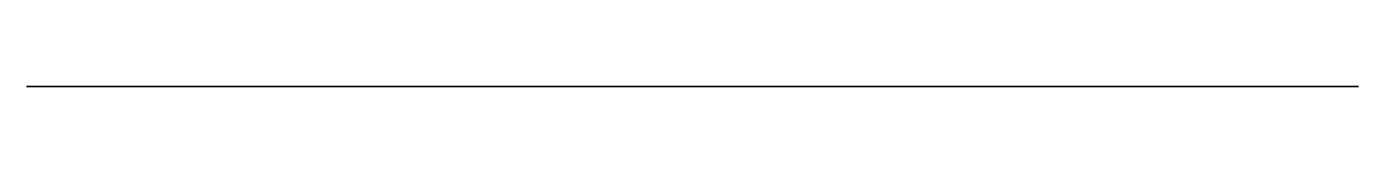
# Model space of a CAD drawing. Header units: millimetres. Extents: x 9.8 to 28.2, y 0 to 0.
import ezdxf

# ---------------------------------------------------------------- set-up
doc = ezdxf.new("R2010")
doc.units = ezdxf.units.MM
doc.layers.get('0').update_dxf_attribs({"color": 194, "true_color": 0x551cb1})

msp = doc.modelspace()

# ---------------------------------------------------------------- linework, layer by layer
at = {"color": 121, "true_color": 0xa6e5e5}
msp.add_polyline3d([(23.306, 0, -59.357), (23.345, 0, -59.189), (23.375, 0, -59.019), (23.396, 0, -58.849), (23.407, 0, -58.677), (23.41, 0, -58.505), (23.403, 0, -58.333), (23.387, 0, -58.162), (23.362, 0, -57.991), (23.328, 0, -57.822), (23.285, 0, -57.655), (23.233, 0, -57.491), (23.173, 0, -57.33), (23.104, 0, -57.173), (23.027, 0, -57.019), (22.942, 0, -56.87), (22.848, 0, -56.724), (22.747, 0, -56.585), (22.639, 0, -56.451), (22.524, 0, -56.323), (22.402, 0, -56.201), (22.274, 0, -56.086), (22.14, 0, -55.979), (22.001, 0, -55.878), (21.856, 0, -55.784), (21.862, 0, -28.01), (21.917, 0, -28.008), (21.972, 0, -28.005), (22.026, 0, -27.999), (22.08, 0, -27.992), (22.133, 0, -27.982), (22.185, 0, -27.97), (22.236, 0, -27.956), (22.287, 0, -27.94), (22.336, 0, -27.922), (22.385, 0, -27.902), (22.432, 0, -27.88), (22.479, 0, -27.857), (22.525, 0, -27.831), (22.569, 0, -27.804), (22.612, 0, -27.776), (22.654, 0, -27.745), (22.695, 0, -27.713), (22.735, 0, -27.68), (22.773, 0, -27.645), (22.81, 0, -27.609), (22.845, 0, -27.571), (22.879, 0, -27.532), (22.911, 0, -27.491), (22.942, 0, -27.45), (22.971, 0, -27.407), (22.999, 0, -27.363), (23.025, 0, -27.317), (23.049, 0, -27.271), (23.071, 0, -27.224), (23.091, 0, -27.175), (23.109, 0, -27.126), (23.126, 0, -27.076), (23.139, 0, -27.031), (23.149, 0, -26.985), (23.158, 0, -26.939), (23.166, 0, -26.893), (23.176, 0, -26.799), (23.182, 0, -26.704), (23.182, 0, -26.319), (23.182, 0, -24.309), (23.621, 0, -24.018), (24.044, 0, -23.708), (24.448, 0, -23.378), (24.836, 0, -23.029), (25.204, 0, -22.663), (25.554, 0, -22.28), (25.884, 0, -21.881), (26.194, 0, -21.466), (26.484, 0, -21.037), (26.753, 0, -20.594), (26.999, 0, -20.138), (27.224, 0, -19.669), (27.426, 0, -19.189), (27.604, 0, -18.698), (27.759, 0, -18.197), (27.889, 0, -17.687), (27.994, 0, -17.171), (28.073, 0, -16.653), (28.126, 0, -16.133), (28.153, 0, -15.613), (28.155, 0, -15.094), (28.131, 0, -14.576), (28.083, 0, -14.06), (28.009, 0, -13.547), (27.91, 0, -13.039), (27.786, 0, -12.536), (27.638, 0, -12.039), (27.466, 0, -11.548), (27.269, 0, -11.066), (27.048, 0, -10.593), (26.803, 0, -10.129), (26.535, 0, -9.677), (26.244, 0, -9.238), (25.933, 0, -8.816), (25.603, 0, -8.411), (25.255, 0, -8.024), (24.889, 0, -7.655), (24.506, 0, -7.305), (24.106, 0, -6.975), (23.692, 0, -6.665), (23.262, 0, -6.375), (22.819, 0, -6.107), (22.363, 0, -5.86), (21.894, 0, -5.635), (21.414, 0, -5.434), (20.923, 0, -5.255), (20.423, 0, -5.101), (19.912, 0, -4.97), (19.792, 0, -4.492), (19.638, 0, -4.023), (19.453, 0, -3.567), (19.236, 0, -3.123), (18.989, 0, -2.696), (18.713, 0, -2.287), (18.409, 0, -1.899), (18.079, 0, -1.532), (17.725, 0, -1.189), (17.347, 0, -0.872), (16.949, 0, -0.581), (16.531, 0, -0.319), (16.531, 0, 3.936), (16.784, 0, 3.986), (17.032, 0, 4.051), (17.275, 0, 4.129), (17.511, 0, 4.222), (17.742, 0, 4.327), (17.965, 0, 4.446), (18.18, 0, 4.577), (18.387, 0, 4.72), (18.586, 0, 4.875), (18.776, 0, 5.042), (18.955, 0, 5.219), (19.125, 0, 5.407), (19.284, 0, 5.606), (19.431, 0, 5.814), (19.567, 0, 6.031), (19.69, 0, 6.258), (19.8, 0, 6.492), (19.895, 0, 6.73), (19.975, 0, 6.972), (20.041, 0, 7.217), (20.092, 0, 7.465), (20.129, 0, 7.715), (20.15, 0, 7.966), (20.158, 0, 8.218), (20.15, 0, 8.47), (20.129, 0, 8.721), (20.092, 0, 8.971), (20.041, 0, 9.219), (19.975, 0, 9.465), (19.895, 0, 9.707), (19.8, 0, 9.945), (19.69, 0, 10.179), (19.567, 0, 10.405), (19.431, 0, 10.623), (19.284, 0, 10.831), (19.125, 0, 11.029), (18.955, 0, 11.217), (18.776, 0, 11.395), (18.586, 0, 11.561), (18.387, 0, 11.716), (18.18, 0, 11.86), (17.965, 0, 11.991), (17.742, 0, 12.109), (17.511, 0, 12.215), (17.275, 0, 12.307), (17.032, 0, 12.386), (16.784, 0, 12.45), (16.531, 0, 12.5), (16.531, 0, 16.241), (9.82, 0, 16.241), (9.82, 0, -113.87), (27.968, 0, -113.87), (27.968, 0, -73.498), (27.976, 0, -72.542), (27.97, 0, -72.068), (27.945, 0, -71.603), (27.922, 0, -71.375), (27.889, 0, -71.152), (27.847, 0, -70.934), (27.792, 0, -70.722), (27.726, 0, -70.516), (27.687, 0, -70.415), (27.645, 0, -70.316), (27.599, 0, -70.22), (27.548, 0, -70.125), (27.494, 0, -70.032), (27.435, 0, -69.941), (27.325, 0, -69.789), (27.207, 0, -69.644), (27.08, 0, -69.506), (26.945, 0, -69.376), (26.802, 0, -69.255), (26.652, 0, -69.142), (26.495, 0, -69.037), (26.332, 0, -68.943), (26.164, 0, -68.857), (25.989, 0, -68.782), (25.809, 0, -68.718), (25.625, 0, -68.664), (25.436, 0, -68.622), (25.243, 0, -68.591), (25.046, 0, -68.572), (24.847, 0, -68.566), (25.06, 0, -68.198), (25.249, 0, -67.818), (25.413, 0, -67.428), (25.554, 0, -67.03), (25.671, 0, -66.623), (25.763, 0, -66.21), (25.832, 0, -65.791), (25.876, 0, -65.368), (25.896, 0, -64.942), (25.889, 0, -64.517), (25.858, 0, -64.094), (25.801, 0, -63.675), (25.72, 0, -63.259), (25.613, 0, -62.848), (25.482, 0, -62.444), (25.326, 0, -62.048), (25.147, 0, -61.661), (24.946, 0, -61.287), (24.722, 0, -60.927), (24.478, 0, -60.581), (24.214, 0, -60.25), (23.93, 0, -59.935), (23.627, 0, -59.637)], close=True, dxfattribs=at)

doc.saveas('drawing.dxf')
